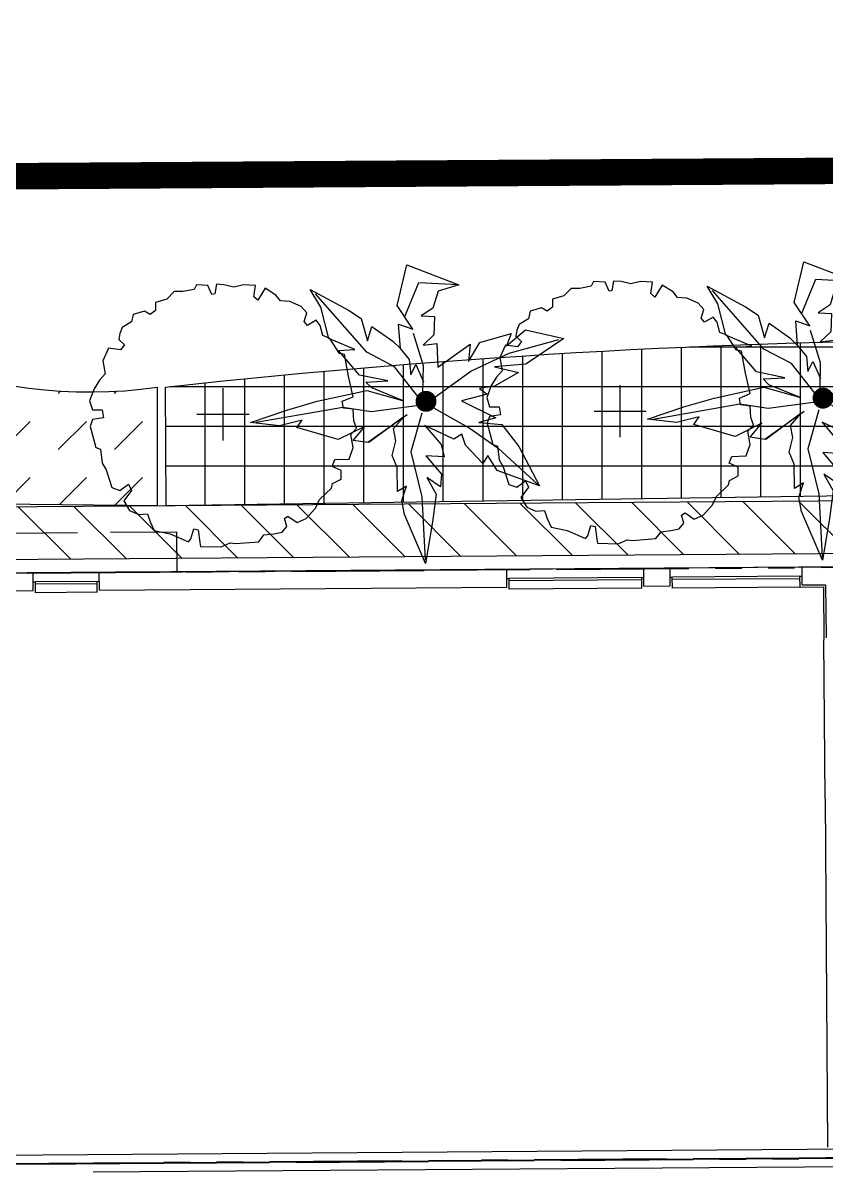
# Model space of a CAD drawing. Header units: feet. Extents: x 919634 to 928945, y 707022 to 708026.
# Drawn here: x 920134.53 to 920164.87, y 707557.99 to 707601.34 of the extents above; entities that cross this region are included whole.
import ezdxf

# ---------------------------------------------------------------- set-up
doc = ezdxf.new("R2010")
doc.units = ezdxf.units.FT
doc.header["$LTSCALE"] = 20
doc.header["$MEASUREMENT"] = 0
for name, pattern in [('PHANTOM2', [1.25, 0.625, -0.125, 0.125, -0.125, 0.125, -0.125]), ('Site Plan$0$HIDDEN2', [0.1875, 0.125, -0.0625]), ('Site Plan$0$PHANTOM2', [1.25, 0.625, -0.125, 0.125, -0.125, 0.125, -0.125])]:
    doc.linetypes.add(name, pattern=pattern)
doc.layers.add('-u-site-propline', color=7, linetype='PHANTOM2', true_color=0xd10000)
for name, color, linetype in [('-u-site-xref', 7, 'Continuous'), ('L-002', 15, 'Continuous'), ('LK-TREE-013M', 6, 'Continuous'), ('LK-TREE-025M', 2, 'Continuous'), ('LK-TREE-035M', 123, 'Continuous'), ('LK-TREE-050M', 2, 'Continuous'), ('LK-TREE-TRNK', 32, 'Continuous'), ('LP-PATT-GRND', 251, 'Continuous'), ('LP-PATT-SHAR', 4, 'Continuous'), ('LP-SHAR-BRDR-CONT', 123, 'Continuous'), ('LP-TREE', 15, 'Continuous'), ('Site Plan$0$-u-site-bldg_interior', 252, 'Continuous'), ('Site Plan$0$SP-BLDG-ROOF ABOVE', 4, 'Site Plan$0$HIDDEN2')]:
    doc.layers.add(name, color=color, linetype=linetype)
doc.layers.add('Site Plan$0$SP-LOT LINES', color=252, linetype='Site Plan$0$PHANTOM2', lineweight=40)
doc.layers.add('SP-BUILDING-FOOTPRINT', color=1, linetype='Continuous', lineweight=25)
doc.layers.get('-u-site-xref').off()

# ---------------------------------------------------------------- blocks, each defined once
blk = doc.blocks.new('Site Plan')
at = {"layer": 'Site Plan$0$-u-site-bldg_interior'}
for p, q in [((920133.351191382, 707580.54431084, 1.038435078482003e-07), (920152.8088210674, 707580.6863400197)), ((920137.4133978732, 707580.5739625429), (920134.9134644723, 707580.5557145089)), ((920134.9183306147, 707579.889065602), (920134.9134644723, 707580.5557145089)), ((920137.4182640156, 707579.907313636), (920137.4133978732, 707580.5739625429)), ((920157.9862686234, 707580.7241323222), (920152.8088210674, 707580.6863400197)), ((920152.8136872099, 707580.0196911128), (920152.8088210674, 707580.6863400197)), ((920157.9053965996, 707580.3866351625), (920152.8966869126, 707580.3500745464)), ((920157.9053965996, 707580.3866351625), (920157.9887277129, 707580.3872434302)), ((920157.9084119203, 707579.9735440342), (920157.9053965996, 707580.3866351625)), ((920157.9862686234, 707580.7241323222), (920158.9753234565, 707580.7313518372)), ((920157.9911347658, 707580.0574834154), (920157.9862686234, 707580.7241323222)), ((920163.9652489878, 707580.7677753399), (920158.9753234565, 707580.7313518372)), ((920158.9801895989, 707580.0647029303), (920158.9753234565, 707580.7313518372)), ((920158.977782546, 707580.3944629452), (920159.0611136593, 707580.395071213)), ((920159.06412898, 707579.9819800847), (920159.0611136593, 707580.395071213)), ((920163.884376964, 707580.43027818), (920159.0631893016, 707580.3950863639)), ((920163.884376964, 707580.43027818), (920163.9677080773, 707580.4308864479)), ((920163.8873922847, 707580.0171870517), (920163.884376964, 707580.43027818)), ((920163.9652489878, 707580.7677753399), (920165.5170011409, 707580.779102212)), ((920163.9701151303, 707580.101126433), (920163.9652489878, 707580.7677753399)), ((920134.9159235618, 707580.2188256169), (920134.9992546751, 707580.2194338847)), ((920135.0022699959, 707579.8063427564), (920134.9992546751, 707580.2194338847)), ((920137.3325258492, 707580.2364653832), (920135.0013303175, 707580.2194490356)), ((920137.3332016006, 707580.1438891989), (920135.0020060688, 707580.1268728513)), ((920137.3325258492, 707580.2364653832), (920137.4158569627, 707580.2370736509)), ((920137.33554117, 707579.8233742549), (920137.3325258492, 707580.2364653832)), ((920137.4182640156, 707579.907313636), (920152.8136872099, 707580.0196911128)), ((920152.811280157, 707580.3494511277), (920152.8946112704, 707580.3500593955)), ((920152.8976265911, 707579.9369682672), (920152.8946112704, 707580.3500593955)), ((920157.9060723509, 707580.2940589782), (920152.897362664, 707580.2574983621)), ((920157.9084119203, 707579.9735440342), (920152.8976265911, 707579.9369682672)), ((920157.9911347658, 707580.0574834154), (920158.9801895989, 707580.0647029303)), ((920163.8850527153, 707580.3377019957), (920159.063865053, 707580.3025101796)), ((920163.8873922847, 707580.0171870517), (920159.06412898, 707579.9819800847)), ((920163.8873922847, 707580.0171870517), (920164.7724955309, 707580.0236477816)), ((920163.9701151303, 707580.101126433), (920164.8552183765, 707580.1075871628)), ((920164.7724955309, 707580.0236477816), (920164.7870939581, 707578.0237010608)), ((920164.8552183765, 707580.1075871628), (920164.8698168037, 707578.107640442)), ((920134.0227064313, 707579.8825280756, 1.038435078482003e-07), (920134.9183306147, 707579.889065602)), ((920137.33554117, 707579.8233742549), (920135.0022699959, 707579.8063427564)), ((920164.830889267, 707572.0238608987), (920164.7870939851, 707578.023701061)), ((920164.83088924, 707572.0238608985), (920164.926995553, 707558.8575449868)), ((920185.260395482, 707558.9226312175), (920132.1784762682, 707558.5351646267)), ((920196.0982602703, 707558.3349924311), (920137.183163121, 707557.904947094))]:
    blk.add_line(p, q, dxfattribs=at)
at = {"layer": 'Site Plan$0$SP-BLDG-ROOF ABOVE'}
blk.add_lwpolyline([(920140.3510049046, 707580.5954053355), (920140.3400523709, 707582.095301195), (920126.3404295072, 707581.9931122345), (920126.4231534465, 707570.6601449735), (920131.4230202617, 707570.6966410356)], dxfattribs=at)
at = {"layer": 'Site Plan$0$SP-LOT LINES', "ltscale": 0.4}
for p, q in [((920114.6850224563, 707580.4079947015), (920208.6825183325, 707581.094120784)), ((920208.8455341039, 707558.761382402), (920114.8480382276, 707558.0752563196)), ((920114.8480382276, 707558.0752563196), (920208.8455341039, 707558.761382402))]:
    blk.add_line(p, q, dxfattribs=at)
blk = doc.blocks.new('TREE-SIMP-125')
at = {"layer": 'LK-TREE-050M'}
blk.add_lwpolyline([(-0.02506661354843231, 0.49870568098099), (-0.03163990929274973, 0.4614792071522942), (-0.04259540219993596, 0.4592894174218003), (-0.05793309226999099, 0.4943260950652899), (-0.1017550638987643, 0.49651588802314), (-0.1105194582245019, 0.4789975475877171), (-0.1543414298532468, 0.4702383789836801), (-0.1872079085748339, 0.4702383789836801), (-0.2156921901334954, 0.4417710769863774), (-0.2595141617622687, 0.4286323224666475), (-0.2595141617622687, 0.3979752275114947), (-0.2792340489951926, 0.3826466800339148), (-0.3011450399927469, 0.3957854345536447), (-0.3449670116214918, 0.3826466800339148), (-0.3515403073658092, 0.354179378036612), (-0.3865978846688165, 0.3322814549128452), (-0.3953622789945825, 0.3103835285617293), (-0.3997444761574513, 0.2862958124801196), (-0.3778334903430789, 0.2665876790868467), (-0.3931711804131339, 0.2468795489209299), (-0.4391842506233274, 0.2534489245671168), (-0.4610952364376999, 0.2052734924038901), (-0.4523308421119623, 0.1549082640554644), (-0.4742418279263347, 0.1308205479738547), (-0.4939617151592586, 0.09797366328821511), (-0.5114905038107622, 0.05198802085548238), (-0.500535010903576, 0.0169513399846366), (-0.4632863350191485, 0.0169513399846366), (-0.4589041378562513, -0.01370575174316002), (-0.500535010903576, -0.02027513061671016), (-0.5092994052293136, -0.04655263965616285), (-0.4873884194149412, -0.1275749597323852), (-0.4698596307634375, -0.1341443386059282), (-0.4632863350191485, -0.1866993566848478), (-0.4479486449490651, -0.2129768657243005), (-0.4260376591346926, -0.2808604312808001), (-0.3953622789945825, -0.2918093928426799), (-0.3624958002729954, -0.2677216767610702), (-0.3515403073658092, -0.2918093928426799), (-0.3800245889244991, -0.3312256564018696), (-0.3581136031101266, -0.3684521302305654), (-0.3230560258071193, -0.3837806777081383), (-0.2901895470855607, -0.3815908847502953), (-0.2792340489951926, -0.4122479797054481), (-0.2638963589251375, -0.4450948643910948), (-0.202545598644889, -0.4582336189108247), (-0.1324304440388744, -0.4888907138659704), (-0.1236660497131368, -0.4779417523040905), (-0.1127105568059505, -0.4385254887449008), (-0.0951817681544469, -0.4429050714332448), (-0.08860847241012948, -0.4910805068238204), (-0.08641737382868087, -0.5064090543014004), (-0.007537824896928669, -0.5085988472592504), (0.02751975240607862, -0.4932702997816705), (0.04723963963900246, -0.4954600927395205), (0.1370746814779409, -0.4888907138659704), (0.1567945687108931, -0.4626132048265177), (0.1940432445953206, -0.4582336189108247), (0.2269097233169077, -0.4516642432646307), (0.244438511968383, -0.4297663169135149), (0.2356741176426453, -0.3991092251857182), (0.2488207091312802, -0.3903500533543252), (0.2838782864342591, -0.4144377694359349), (0.3189358637372663, -0.3991092251857182), (0.3539934410402736, -0.3596929583991724), (0.3693311311103287, -0.3268460737135257), (0.4153442013205222, -0.2830502242386501), (0.4197263984834194, -0.2655318838032201), (0.4525928772049781, -0.2480135433677972), (0.4525928772049781, -0.2151666586821506), (0.4175352999019708, -0.1998381112045777), (0.428490792809157, -0.1735606021651179), (0.4832682573450882, -0.1713708092072679), (0.4986059474151716, -0.1275749597323852), (0.4898415530894056, -0.07720973461131564), (0.511752538903778, -0.05312201530234972), (0.5007970459965918, -0.02465471653239604), (0.4986059474151716, 0.01914113294247954), (0.4613572715307157, 0.02352071885817963), (0.4569750743678469, 0.04979822789763944), (0.4986059474151716, 0.06731656833305522), (0.481077158763668, 0.1461490954514346), (0.4657394686935845, 0.229361208485507), (0.4460195814606607, 0.2337407944012), (0.4087709055762048, 0.2906753983958126), (0.3824777225989635, 0.3016243599576924), (0.3715222296917773, 0.3410406235168821), (0.3561845396217223, 0.3607487569101551), (0.3233180609001352, 0.3410406235168821), (0.3101714694115287, 0.356369170994455), (0.321126962318715, 0.3892160589074578), (0.2992159765043425, 0.4133037749890747), (0.2553940048755692, 0.4330119051549843), (0.2203364275725903, 0.4352016981128344), (0.2028076389210867, 0.4570996244639502), (0.161176765873762, 0.4833771335034101), (0.1326924843150721, 0.4373914910706844), (0.117354794245017, 0.4505302455904143), (0.1239280899893345, 0.4943260950652899), (0.07791501977914095, 0.49651588802314), (0.04066634389468504, 0.487756716191754), (0.003417668010257557, 0.49651588802314)], close=True, dxfattribs=at)
at = {"layer": 'LK-TREE-TRNK'}
for p, q in [((0, -0.1000000000000014), (0, 0.1000000000000014)), ((-0.09999999999999432, 0), (0.1000000000000227, 0))]:
    blk.add_line(p, q, dxfattribs=at)
blk = doc.blocks.new('TREE-PALM-011')
at = {"layer": 'LK-TREE-013M'}
for p, q in [((-0.02606076180344985, 0.4252097812772035), (0.1152668843908202, 0.4174018982217689)), ((-0.2120610753474637, 0.1753468888265033), (-0.3953958958532837, 0.38449880203801)), ((0.2967362196898762, 0.1717709203927882), (0.4747340253587709, 0.2211650958759037)), ((0.1607096888407114, 0.107282977693913), (0.2967362196898762, 0.1717709203927882)), ((-0.2975017776167306, -0.02171478398540216), (-0.6068007820766752, -0.07619428437141096)), ((-0.05425329643136934, -0.1810456634527142), (-0.01522825632841318, -0.3417236785833708)), ((0.2580276821638563, -0.1672324843330344), (0.3992689619724672, -0.2977013550528795)), ((-0.01522825632841318, -0.3417236785833708), (-0.003177890876855827, -0.5679785185395332))]:
    blk.add_line(p, q, dxfattribs=at)
at = {"layer": 'LK-TREE-025M'}
for p, q in [((-0.1033425090605249, 0.342090501139964), (-0.06870779679704242, 0.4874624456545504)), ((-0.07615701340867531, 0.3034243864163884), (-0.02606076180344985, 0.4252097812772035)), ((-0.3761016611728962, 0.336661059015583), (-0.4139448540420005, 0.400140645814318)), ((-0.4139448540420005, 0.400140645814318), (-0.2769309512576399, 0.326338625492852)), ((-0.3471162194529143, 0.2250875212435801), (-0.3761016611728962, 0.336661059015583)), ((-0.0469713078740881, 0.258196522096128), (-0.1033425090605249, 0.342090501139964)), ((-0.2769309512576399, 0.326338625492852), (-0.2321508370502841, 0.2963074193010726)), ((-0.2091155627230421, 0.2161145326942702), (-0.1930896502939561, 0.2676973335012747)), ((-0.09780137832970581, 0.2758684624127667), (-0.0469713078740881, 0.258196522096128)), ((-0.09152929823827094, 0.1886135358276562), (-0.09780137832970581, 0.2758684624127667)), ((0.2879840941773466, 0.1985629088542495), (0.3556708152781596, 0.2551807985270429)), ((0.3556708152781596, 0.2551807985270429), (0.4927845069180137, 0.225118695245925)), ((-0.008709302486550996, 0.1266594084947528), (-0.04442104276799341, 0.2421526873135136)), ((0.1522325124032022, 0.1428193193791927), (0.1928019435147519, 0.2106438240123225)), ((0.1928019435147519, 0.2106438240123225), (0.3042911409759199, 0.2420561374082197)), ((-0.3124027341833937, 0.1817475247666209), (-0.2542140408353362, 0.1853896066773686)), ((-0.2372568361932963, 0.09364641142072827), (-0.3124027341833937, 0.1817475247666209)), ((-0.1129133362360619, 0.1235610605983197), (-0.2120610753474637, 0.1753468888265033)), ((0.04199575471233175, 0.1219796767861538), (0.1582135768852595, 0.2037722456465048)), ((-0.02785454366050999, 0.01622900575413411), (-0.1129133362360619, 0.1235610605983197)), ((-0.05445436921891655, 0.09525448327561747), (-0.03645950478934878, 0.1314349300489113)), ((-0.0107838260222195, 0.03110919071892937), (-0.008709302486550996, 0.1266594084947528)), ((0.02700261934799641, 0.01116614298883434), (0.1607096888407114, 0.107282977693913)), ((-0.2145153611277806, 0.06851884300853328), (-0.1361027371471266, 0.07286376084293522)), ((-0.1935604811345684, 0.0481887910742671), (-0.2145153611277806, 0.06851884300853328)), ((-0.08428236395226918, 0.003390444669854276), (-0.1935604811345684, 0.0481887910742671)), ((-0.4969566701592782, -0.03119945224231913), (-0.3895122588246238, 7.229396884156358e-05)), ((-0.3895122588246238, 7.229396884156358e-05), (-0.2110482922848576, 0.03867176598310351)), ((-0.2110482922848576, 0.03867176598310351), (-0.08428236395226918, 0.003390444669854276)), ((-0.6274391394735517, -0.07542084650449965), (-0.4969566701592782, -0.03119945224231913)), ((-0.1964885532985647, -0.03702154759610465), (-0.2975017776167306, -0.02171478398540216)), ((-0.03456769124227321, -0.01606252259938401), (-0.1964885532985647, -0.03702154759610465)), ((0.02965326779710153, -0.02498176323187096), (0.157554800381007, -0.09737268968154922)), ((-0.5233584593325702, -0.08719251385615223), (-0.6274391394735517, -0.07542084650449965)), ((-0.4615684624030223, -0.09395442212658622), (-0.4422441617526829, -0.06736495499318806)), ((-0.1164185291212902, -0.09734828526825368), (-0.07824152380254645, -0.05390495114204441)), ((-0.0145148179155683, -0.04184864558801138), (-0.05425329643136934, -0.1810456634527142)), ((-0.3134885118430475, -0.1365943663322753), (-0.4615684624030223, -0.09395442212658622)), ((-0.2599286543512846, -0.1395926228456474), (-0.2187407276269084, -0.08956517716922008)), ((-0.1076197884984254, -0.1407789545021814), (-0.1164185291212902, -0.09734828526825368)), ((0.09952948805343453, -0.135199829094546), (-0.003725748405713603, -0.08609380510823428)), ((0.1415734827784547, -0.1564168461188089), (0.1280615659885314, -0.1171996436330716)), ((0.157554800381007, -0.09737268968154922), (0.2580276821638563, -0.1672324843330344)), ((-0.2078180306884292, -0.1475008495847447), (-0.2599286543512846, -0.1395926228456474)), ((-0.121190715814663, -0.1930863722236538), (-0.1076197884984254, -0.1407789545021814)), ((0.202988888929184, -0.2223169721473113), (0.1415734827784547, -0.1564168461188089)), ((-0.1034934457134682, -0.2362077936511753), (-0.121190715814663, -0.1930863722236538)), ((0.2540719803172919, -0.2472695274916887), (0.2206109348180689, -0.1933568602118854)), ((-0.1021032224108183, -0.322822443632667), (-0.1034934457134682, -0.2362077936511753)), ((0.4050005041073632, -0.3019594897661122), (0.2540719803172919, -0.2472695274916887)), ((-0.06958258522311667, -0.3030637765358577), (-0.1021032224108183, -0.322822443632667)), ((-0.08644556831444561, -0.3538657335545068), (-0.06958258522311667, -0.3030637765358577)), ((-0.07658484953375932, -0.4045489043792401), (-0.08644556831444561, -0.3538657335545068)), ((-0.001666642691645848, -0.579320894580512), (-0.07658484953375932, -0.4045489043792401))]:
    blk.add_line(p, q, dxfattribs=at)
at = {"layer": 'LK-TREE-035M'}
for p, q in [((-0.06870779679704242, 0.4874624456545504), (0.1176243832939576, 0.4161843022121161)), ((0.1176243832939576, 0.4161843022121161), (0.04387504105264384, 0.3941828926057553)), ((0.02492254752874601, 0.3335891085726033), (-0.01702444199315778, 0.3054035079793991)), ((-0.2321508370502841, 0.2963074193010726), (-0.2091155627230421, 0.2161145326942702)), ((-0.01702444199315778, 0.3054035079793991), (0.0300356442592431, 0.3029893011957654)), ((-0.1930896502939561, 0.2676973335012747), (-0.1183717863042091, 0.2152184515057343)), ((-0.2542140408353362, 0.1853896066773686), (-0.3471162194529143, 0.2250875212435801)), ((-0.1183717863042091, 0.2152184515057343), (-0.09152929823827094, 0.1886135358276562)), ((0.02826804652536907, 0.2373231987613593), (-0.01016197972586497, 0.2011604796628887)), ((-0.01016197972586497, 0.2011604796628887), (0.03823488660768248, 0.2068920720061911)), ((0.3042911409759199, 0.2420561374082197), (0.2879840941773466, 0.1985629088542495)), ((0.1582135768852595, 0.2037722456465048), (0.1522325124032022, 0.1428193193791927)), ((-0.03645950478934878, 0.1314349300489113), (-0.008740543820266566, 0.07020175525633476)), ((0.3566801153558288, 0.1329158037582658), (0.2444318550971047, 0.1233453354455989)), ((0.2444318550971047, 0.1233453354455989), (0.3309684972138882, 0.1036745574533811)), ((-0.1361027371471266, 0.07286376084293522), (-0.2372568361932963, 0.09364641142072827)), ((0.2452035827869565, 0.05452774442080965), (0.1912283561871106, 0.04617248634297511)), ((0.1912283561871106, 0.04617248634297511), (0.2186830074196848, 0.02525838467897756)), ((-0.4422441617526829, -0.06736495499318806), (-0.5233584593325702, -0.08719251385615223)), ((-0.06792187393222093, -0.04787677588461037), (-0.2078180306884292, -0.1475008495847447)), ((-0.07824152380254645, -0.05390495114204441), (-0.2045822017871899, -0.1473883958369555)), ((0.2499765346216805, -0.05950711091018945), (0.1889737139266003, -0.07539600494828136)), ((0.1889737139266003, -0.07539600494828136), (0.2710157549257417, -0.0822640345203638)), ((-0.2187407276269084, -0.08956517716922008), (-0.3134885118430475, -0.1365943663322753)), ((-0.003725748405713603, -0.08609380510823428), (0.05403742182389237, -0.1545993539571811)), ((0.1280615659885314, -0.1171996436330716), (0.09952948805343453, -0.135199829094546)), ((0.332100132279237, -0.1619445468160023), (0.4050005041073632, -0.3019594897661122)), ((-0.0004592951856636773, -0.1945601706957873), (0.05529341038794655, -0.2606570907829209)), ((0.06529114755957721, -0.1987546401055695), (-0.0004592951856636773, -0.1945601706957873)), ((0.2206109348180689, -0.1933568602118854), (0.202988888929184, -0.2223169721473113)), ((0.05198590606815401, -0.3053184187963538), (0.00304855198649534, -0.2721919508880788)), ((0.00304855198649534, -0.2721919508880788), (0.03670639154435662, -0.3317673187450225)), ((0.02312001568344613, -0.4302415251827512), (-0.001666642691645848, -0.579320894580512))]:
    blk.add_line(p, q, dxfattribs=at)
at = {"layer": 'LK-TREE-050M'}
for p, q in [((0.04387504105264384, 0.3941828926057553), (0.02492254752874601, 0.3335891085726033)), ((0.0300356442592431, 0.3029893011957654), (0.02826804652536907, 0.2373231987613593)), ((0.03823488660768248, 0.2068920720061911), (0.04199575471233175, 0.1219796767861538)), ((0.4927845069180137, 0.225118695245925), (0.3566801153558288, 0.1329158037582658)), ((-0.09232325094185967, 0.1893132064690377), (-0.05969310848112741, 0.1490983731284601)), ((-0.05969310848112741, 0.1490983731284601), (-0.05445436921891655, 0.09525448327561747)), ((0.3309684972138882, 0.1036745574533811), (0.2452035827869565, 0.05452774442080965)), ((0.2186830074196848, 0.02525838467897756), (0.1263557624333487, 0.001801408797540205)), ((0.1263557624333487, 0.001801408797540205), (0.2499765346216805, -0.05950711091018945)), ((0.2710157549257417, -0.0822640345203638), (0.332100132279237, -0.1619445468160023)), ((0.05403742182389237, -0.1545993539571811), (0.06529114755957721, -0.1987546401055695)), ((0.05529341038794655, -0.2606570907829209), (0.05198590606815401, -0.3053184187963538)), ((0.03670639154435662, -0.3317673187450225), (0.02312001568344613, -0.4302415251827512))]:
    blk.add_line(p, q, dxfattribs=at)
at = {"layer": 'LK-TREE-TRNK', "const_width": 0.0375}
blk.add_lwpolyline([(0.001371215739567333, -0.01869979324472837, 1), (-0.001371215739624176, 0.01869979324472837, 1)], format="xyb", close=True, dxfattribs=at)

msp = doc.modelspace()

# ---------------------------------------------------------------- block references
at = {"layer": '-u-site-xref'}
msp.add_blockref('Site Plan', (0, 0), dxfattribs=at)

# ---------------------------------------------------------------- next in the draw order: hatches: boundary and pattern name
at = {"layer": 'LP-PATT-GRND'}
h = msp.add_hatch(dxfattribs=at)
h.set_pattern_fill('DASH', color=256, scale=12, angle=45)
h.set_pattern_definition([(45, (920116.7722251978, 707583.0930959248), (0, 2.121320343559643), [1.5, -1.5])])
edge = h.paths.add_edge_path()
edge.add_line((920139.5995026997, 707587.5733356007), (920139.598481283, 707583.0930959248))
edge.add_line((920139.598481283, 707583.0930959248), (920116.7722251978, 707583.3341520461))
edge.add_line((920116.7722251978, 707583.3341520461), (920116.7797758916, 707594.5397394659))
edge.add_line((920116.7797758916, 707594.5397394659), (920122.6481356425, 707594.6285880017))
edge.add_arc((920137.0532898267, 707605.3474589956), 17.95557469020092, 216.6529245389042, 278.152380167797)
at = {"layer": 'LP-PATT-SHAR'}
h = msp.add_hatch(dxfattribs=at)
h.set_pattern_fill('ANSI37', color=256, scale=12, angle=45)
h.set_pattern_definition([(90, (920139.9090205088, 707583.0958553526), (-1.5, 0), []), (180, (920139.9090205088, 707583.0958553526), (-1.110223024625157e-16, -1.5), [])])
edge = h.paths.add_edge_path()
edge.add_arc((920172.7683654756, 707289.4728751417), 299.9082706518789, 83.60431718154177, 96.29022021634358, ccw=False)
edge.add_line((920206.1763631034, 707587.5146113128), (920206.1703682219, 707584.0641509598))
edge.add_line((920206.1703682219, 707584.0641509598), (920139.9417862114, 707583.0958553526))
edge.add_line((920139.9417862114, 707583.0958553526), (920139.9090205088, 707587.575599473))
h = msp.add_hatch(dxfattribs=at)
h.set_pattern_fill('ANSI31', color=256, scale=12, angle=90)
h.set_pattern_definition([(135, (920136.3388926815, 707581.0630685893), (-1.060660171779821, -1.060660171779821), [])])
h.paths.add_polyline_path([(920133.3389891316, 707581.047259329), (920133.3240801183, 707583.0472037585), (920206.164042055, 707583.5799691288), (920206.1789510683, 707581.5800246993)])

# ---------------------------------------------------------------- next in the draw order: linework, layer by layer
at = {"layer": '-u-site-propline', "const_width": 1}
msp.add_lwpolyline([(920947.0000886252, 707545.9204017931), (920946.2013768834, 707600.8345230455), (920548.4734135537, 707598.2488059332), (920114.5755185183, 707595.4173937511), (920115.1048384466, 707522.8953291861), (920102.9668962085, 707404.7482034572), (920105.5431136015, 707051.8130943171), (920991.6971269739, 707057.367269914), (920991.4728619354, 707093.1250671773), (921085.439179533, 707093.7985091242), (921082.2021453959, 707546.7798329409)], close=True, dxfattribs=at)
at = {"layer": 'L-002'}
msp.add_lwpolyline([(920139.5995026997, 707587.5733356007), (920139.5995026997, 707587.5733356007), (920139.598481283, 707583.0930959248), (920116.7722251978, 707583.3341520461), (920116.7797758916, 707594.5397394659), (920122.6481356425, 707594.6285880017, 0.2749739553348731)], format="xyb", close=True, dxfattribs=at)
at = {"layer": 'LP-SHAR-BRDR-CONT'}
msp.add_lwpolyline([(920139.9090205088, 707587.575599473, -0.05540929559583445), (920206.1763631034, 707587.5146113128), (920206.1703682219, 707584.0641509598), (920139.9417862114, 707583.0958553526)], format="xyb", close=True, dxfattribs=at)
at = {"layer": 'LP-SHAR-BRDR-CONT', "elevation": 4.17427979445939e-07}
msp.add_lwpolyline([(920133.3389891316, 707581.047259329), (920133.3240801183, 707583.0472037585), (920206.164042055, 707583.5799691288), (920206.1789510683, 707581.5800246993)], close=True, dxfattribs=at)
at = {"layer": 'SP-BUILDING-FOOTPRINT'}
msp.add_lwpolyline([(920165.5170011409, 707580.779102212), (920133.351191382, 707580.54431084), (920133.351188408, 707580.5442350134), (920127.3513482456, 707580.5004397316), (920127.3513482456, 707580.5004397316), (920127.4219102848, 707570.8341064078), (920131.4218037263, 707570.8633032624), (920131.5166939734, 707557.8635852232), (920133.5166406942, 707557.8781836506), (920133.5920659018, 707547.5451255932), (920131.5920726198, 707547.5305268259), (920131.6723639698, 707536.5308198616), (920129.6284484788, 707536.5159004884), (920129.6990075399, 707526.8494918969), (920132.3656031676, 707526.8689564667), (920132.4556268025, 707514.5359516887), (920131.832946666, 707514.5314064923), (920131.922970301, 707502.1984017143), (920128.9230502198, 707502.1765040732), (920128.9983984601, 707491.8539903302), (920131.9983174709, 707491.8758879633), (920132.0932842196, 707478.8656894051)], dxfattribs=at)

# ---------------------------------------------------------------- next in the draw order: block references
at = {"layer": 'LP-TREE'}
for name, p, xscale, yscale, zscale in [('TREE-PALM-011', (920149.7570657555, 707587.0386064041), 10.57245662562439, 10.57245662562439, 10.57245662562439), ('TREE-PALM-011', (920164.7565812538, 707587.1591668305), 10.57245662562439, 10.57245662562439, 10.57245662562439), ('TREE-SIMP-125', (920142.0904322588, 707586.5483900884), 9.856521844232574, 9.856521844232574, 9.856521844232574), ('TREE-SIMP-125', (920157.0899477571, 707586.6689505148), 9.856521844232574, 9.856521844232574, 9.856521844232574)]:
    msp.add_blockref(name, p, dxfattribs=dict(at, xscale=xscale, yscale=yscale, zscale=zscale))

doc.saveas('drawing.dxf')
